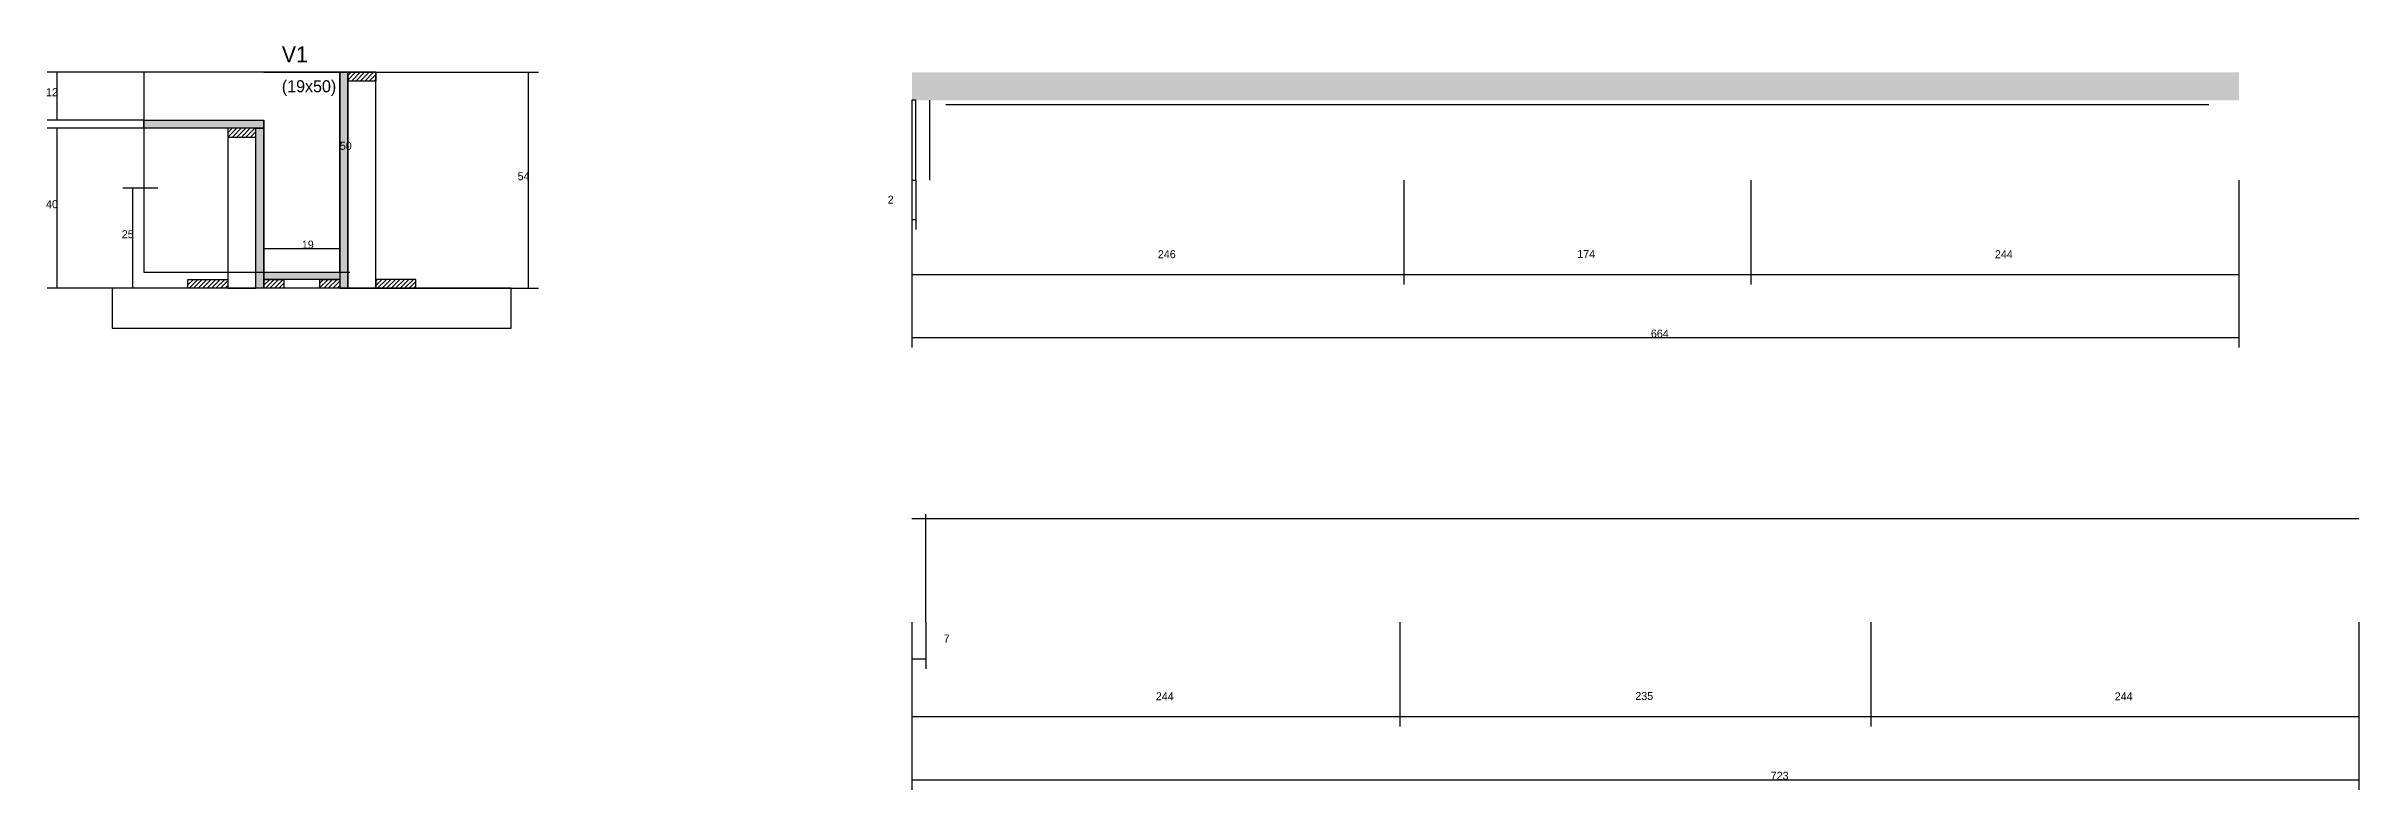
# Model space of a CAD drawing. Header units: metres. Extents: x 129234 to 131937, y 32678 to 33940.
# Drawn here: x 130781 to 131937, y 33568 to 33940 of the extents above; entities that cross this region are included whole.
import ezdxf

# ---------------------------------------------------------------- set-up
doc = ezdxf.new("R2010")
doc.units = ezdxf.units.M
for name, color, linetype in [('CONCRETO', 251, 'Continuous'), ('COTA', 241, 'Continuous'), ('Hachura', 253, 'Continuous'), ('Madeira', 126, 'Continuous'), ('Painéis', 200, 'Continuous'), ('SARR_2.2x7', 40, 'Continuous'), ('Texto Seção', 7, 'Continuous')]:
    doc.layers.add(name, color=color, linetype=linetype)

msp = doc.modelspace()

# ---------------------------------------------------------------- hatches: boundary and pattern name
at = {"layer": 'COTA'}
h = msp.add_hatch(dxfattribs=at)
h.set_pattern_fill('AR-CONC', scale=0.03)
h.paths.add_polyline_path([(131877.4, 33926.6), (131213.9, 33926.6), (131213.9, 33912.6), (131877.4, 33912.6)])
at = {"layer": 'Hachura'}
h = msp.add_hatch(color=8, dxfattribs=at)
h.dxf.hatch_style = 1
h.paths.add_polyline_path([(130931.9, 33926.6), (130927.9, 33926.6), (130927.9, 33926.6), (130927.9, 33818.6), (130927.9, 33818.6), (130931.9, 33818.6), (130931.9, 33818.6), (130931.9, 33926.6)])
h = msp.add_hatch(dxfattribs=at)
h.set_pattern_fill('ANSI31', scale=0.5)
h.paths.add_polyline_path([(130945.9, 33926.6), (130945.9, 33922.2), (130945.9, 33922.2), (130931.9, 33922.2), (130931.9, 33922.2), (130931.9, 33926.6), (130931.9, 33926.6), (130945.9, 33926.6)])
h = msp.add_hatch(color=8, dxfattribs=at)
h.dxf.hatch_style = 1
h.paths.add_polyline_path([(130829.9, 33898.6), (130829.9, 33902.6), (130829.9, 33902.6), (130889.9, 33902.6), (130889.9, 33902.6), (130889.9, 33898.6), (130889.9, 33898.6), (130829.9, 33898.6)])
h = msp.add_hatch(dxfattribs=at)
h.set_pattern_fill('ANSI31', scale=0.5)
h.paths.add_polyline_path([(130871.9, 33898.6), (130871.9, 33894.2), (130871.9, 33894.2), (130885.9, 33894.2), (130885.9, 33894.2), (130885.9, 33898.6), (130885.9, 33898.6), (130871.9, 33898.6)])
h = msp.add_hatch(color=8, dxfattribs=at)
h.dxf.hatch_style = 1
h.paths.add_polyline_path([(130885.9, 33898.6), (130889.9, 33898.6), (130889.9, 33898.6), (130889.9, 33818.6), (130889.9, 33818.6), (130885.9, 33818.6), (130885.9, 33818.6), (130885.9, 33898.6)])
h = msp.add_hatch(dxfattribs=at)
h.set_pattern_fill('ANSI31', scale=0.5)
h.paths.add_polyline_path([(130851.9, 33818.6), (130851.9, 33823), (130851.9, 33823), (130871.9, 33823), (130871.9, 33823), (130871.9, 33818.6), (130871.9, 33818.6), (130851.9, 33818.6)])
h = msp.add_hatch(color=8, dxfattribs=at)
h.dxf.hatch_style = 1
h.paths.add_polyline_path([(130889.9, 33823), (130889.9, 33826.6), (130889.9, 33826.6), (130927.9, 33826.6), (130927.9, 33826.6), (130927.9, 33823), (130927.9, 33823), (130889.9, 33823)])
h = msp.add_hatch(dxfattribs=at)
h.set_pattern_fill('ANSI31', scale=0.5)
h.paths.add_polyline_path([(130889.9, 33818.6), (130889.9, 33823), (130889.9, 33823), (130899.9, 33823), (130899.9, 33823), (130899.9, 33818.6), (130899.9, 33818.6), (130889.9, 33818.6)])
h = msp.add_hatch(dxfattribs=at)
h.set_pattern_fill('ANSI31', scale=0.5)
h.paths.add_polyline_path([(130917.9, 33818.6), (130917.9, 33823), (130917.9, 33823), (130927.9, 33823), (130927.9, 33823), (130927.9, 33818.6), (130927.9, 33818.6), (130917.9, 33818.6)])
h = msp.add_hatch(dxfattribs=at)
h.set_pattern_fill('ANSI31', scale=0.5)
h.paths.add_polyline_path([(130965.9, 33818.6), (130965.9, 33823), (130965.9, 33823), (130945.9, 33823), (130945.9, 33823), (130945.9, 33818.6), (130945.9, 33818.6), (130965.9, 33818.6)])

# ---------------------------------------------------------------- linework, layer by layer
at = {"layer": 'CONCRETO'}
for points in [[(130927.9, 33906.6), (130927.9, 33926.6), (130829.9, 33926.6), (130829.9, 33902.6), (130889.9, 33902.6), (130889.9, 33826.6), (130927.9, 33826.6), (130927.9, 33906.6)], [(130829.9, 33826.6), (130927.9, 33826.6), (130927.9, 33926.6), (130829.9, 33926.6)]]:
    msp.add_lwpolyline(points, close=True, dxfattribs=at)
at = {"layer": 'COTA'}
for p, q in [((130829.9, 33926.6), (130781.5, 33926.6)), ((130786.5, 33902.6), (130786.5, 33926.6)), ((130889.9, 33926.6), (130932.9, 33926.6)), ((130927.9, 33826.6), (130927.9, 33926.6)), ((130945.9, 33926.6), (131027.3, 33926.6)), ((131022.3, 33818.6), (131022.3, 33926.6)), ((130829.9, 33902.6), (130781.5, 33902.6)), ((130829.9, 33898.6), (130781.5, 33898.6)), ((130786.5, 33818.6), (130786.5, 33898.6)), ((130836.9, 33868.6), (130819.4, 33868.6)), ((130824.4, 33818.6), (130824.4, 33868.6)), ((131213.9, 33872.6), (131213.9, 33820.5)), ((131213.9, 33872.6), (131213.9, 33788.9)), ((131213.9, 33872.6), (131213.9, 33847.9)), ((131215.9, 33872.6), (131215.9, 33847.9)), ((131459.9, 33872.6), (131459.9, 33820.5)), ((131459.9, 33872.6), (131459.9, 33820.5)), ((131633.4, 33872.6), (131633.4, 33820.5)), ((131633.4, 33872.6), (131633.4, 33820.5)), ((131877.4, 33872.6), (131877.4, 33820.5)), ((131877.4, 33872.6), (131877.4, 33788.9)), ((131213.9, 33852.9), (131215.9, 33852.9)), ((130889.9, 33826.6), (130889.9, 33843.4)), ((130927.9, 33826.6), (130927.9, 33843.4)), ((130889.9, 33838.4), (130927.9, 33838.4)), ((130851.9, 33818.6), (130781.5, 33818.6)), ((130836.9, 33818.6), (130819.4, 33818.6)), ((130889.9, 33826.6), (130932.9, 33826.6)), ((130965.9, 33818.6), (131027.3, 33818.6)), ((131213.9, 33825.5), (131459.9, 33825.5)), ((131459.9, 33825.5), (131633.4, 33825.5)), ((131633.4, 33825.5), (131877.4, 33825.5)), ((131213.9, 33793.9), (131877.4, 33793.9)), ((131213.9, 33651.6), (131213.9, 33599.5)), ((131213.9, 33651.6), (131213.9, 33567.8)), ((131213.9, 33651.6), (131213.9, 33628.3)), ((131220.9, 33651.6), (131220.9, 33628.3)), ((131457.9, 33651.6), (131457.9, 33599.5)), ((131457.9, 33651.6), (131457.9, 33599.5)), ((131693.3, 33651.6), (131693.3, 33599.5)), ((131693.3, 33651.6), (131693.3, 33599.5)), ((131937.3, 33651.6), (131937.3, 33599.5)), ((131937.3, 33651.6), (131937.3, 33567.8)), ((131213.9, 33633.3), (131220.9, 33633.3)), ((131213.9, 33604.5), (131457.9, 33604.5)), ((131457.9, 33604.5), (131693.3, 33604.5)), ((131693.3, 33604.5), (131937.3, 33604.5)), ((131213.9, 33572.8), (131937.3, 33572.8))]:
    msp.add_line(p, q, dxfattribs=at)
at = {"layer": 'Madeira'}
for points in [[(130945.9, 33926.6), (130945.9, 33922.2), (130931.9, 33922.2), (130931.9, 33926.6)], [(130945.9, 33926.6), (130931.9, 33926.6), (130931.9, 33818.6), (130945.9, 33818.6)], [(130871.9, 33898.6), (130871.9, 33894.2), (130885.9, 33894.2), (130885.9, 33898.6)], [(130871.9, 33818.6), (130885.9, 33818.6), (130885.9, 33898.6), (130871.9, 33898.6)], [(130814, 33798.6), (131013.6, 33798.6), (131013.6, 33818.6), (130814, 33818.6)], [(130851.9, 33818.6), (130851.9, 33823), (130871.9, 33823), (130871.9, 33818.6)], [(130889.9, 33818.6), (130889.9, 33823), (130899.9, 33823), (130899.9, 33818.6)], [(130917.9, 33818.6), (130917.9, 33823), (130927.9, 33823), (130927.9, 33818.6)], [(130965.9, 33818.6), (130965.9, 33823), (130945.9, 33823), (130945.9, 33818.6)]]:
    msp.add_lwpolyline(points, close=True, dxfattribs=at)
at = {"layer": 'Painéis'}
for p, q in [((130829.9, 33902.6), (130889.9, 33902.6)), ((130829.9, 33898.6), (130829.9, 33902.6)), ((130889.9, 33898.6), (130889.9, 33902.6)), ((130889.9, 33818.6), (130889.9, 33898.6))]:
    msp.add_line(p, q, dxfattribs=at)
for points in [[(130931.9, 33926.6), (130927.9, 33926.6), (130927.9, 33818.6), (130931.9, 33818.6)], [(131213.9, 33872.6), (131215.9, 33872.6), (131215.9, 33912.6), (131213.9, 33912.6)], [(130829.9, 33898.6), (130829.9, 33902.6), (130889.9, 33902.6), (130889.9, 33898.6)], [(130885.9, 33898.6), (130889.9, 33898.6), (130889.9, 33818.6), (130885.9, 33818.6)], [(130889.9, 33823), (130889.9, 33826.6), (130927.9, 33826.6), (130927.9, 33823)]]:
    msp.add_lwpolyline(points, close=True, dxfattribs=at)
at = {"layer": 'SARR_2.2x7'}
for p, q in [((131222.9, 33872.6), (131222.9, 33912.6)), ((131230.9, 33910.4), (131459.9, 33910.4)), ((131459.9, 33910.4), (131633.4, 33910.4)), ((131633.4, 33910.4), (131862.4, 33910.4)), ((131213.9, 33703.4), (131457.9, 33703.4)), ((131220.9, 33651.6), (131220.9, 33705.6)), ((131457.9, 33703.4), (131693.3, 33703.4)), ((131693.3, 33703.4), (131937.3, 33703.4))]:
    msp.add_line(p, q, dxfattribs=at)

# ---------------------------------------------------------------- texts
at = {"layer": 'COTA'}
for s, p in [('12', (130781, 33914.6)), ('50', (130927.9, 33887.8)), ('54', (131016.8, 33872.6)), ('2', (131201.8, 33860.9)), ('40', (130781, 33858.6)), ('25', (130818.9, 33843.6)), ('19', (130908.9, 33838.4)), ('246', (131336.9, 33833.6)), ('174', (131546.6, 33833.7)), ('244', (131755.4, 33833.6)), ('664', (131583.4, 33793.9)), ('7', (131229.8, 33641.4)), ('244', (131335.9, 33612.5)), ('235', (131575.6, 33612.7)), ('244', (131815.3, 33612.5)), ('723', (131643.3, 33572.8))]:
    msp.add_text(s, height=4, dxfattribs=at).set_placement(p)
at = {"layer": 'Texto Seção'}
for s, height, p in [('V1', 8, (130898.9, 33931.6)), ('(19x50)', 6, (130898.9, 33916.6))]:
    msp.add_text(s, height=height, dxfattribs=at).set_placement(p)

doc.saveas('drawing.dxf')
